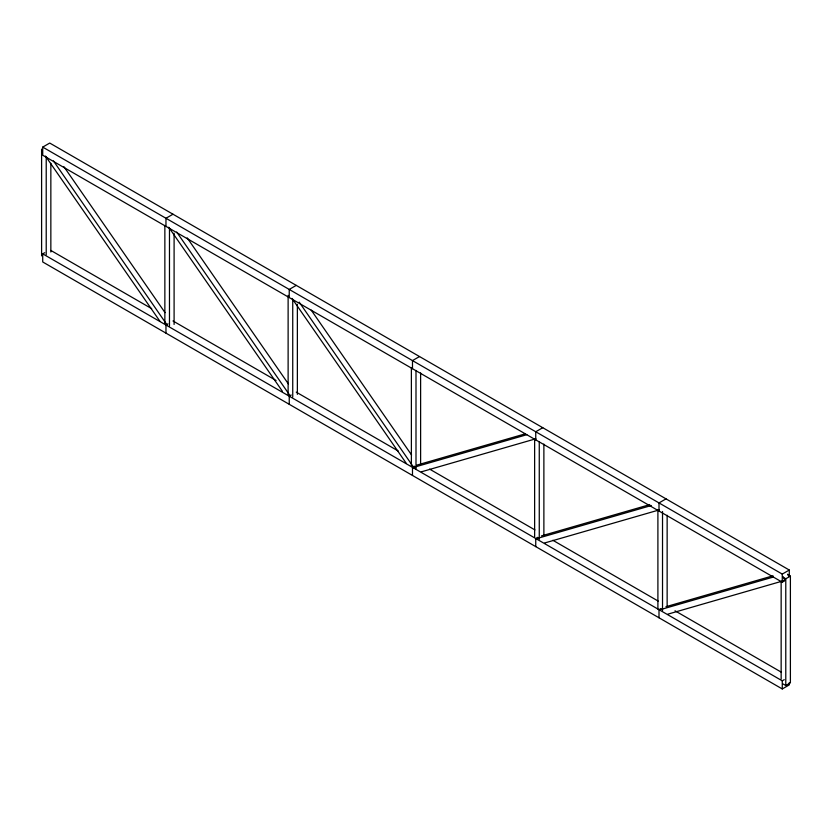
<?xml version="1.0" encoding="UTF-8"?>
<svg xmlns="http://www.w3.org/2000/svg" width="832" height="832" viewBox="0 0 832 832"><rect width="100%" height="100%" fill="white"/><g stroke="black" fill="none" stroke-linecap="round" stroke-linejoin="round"><path stroke-width="1.25" d="M784.274 581.038L782.267 582.202L42.713 155.22L42.713 147.108L49.733 143.052L789.287 570.034L789.287 575.827M789.287 682.573L789.287 684.892L782.267 688.948L42.713 261.966L42.713 253.854L44.72 252.699M172.994 214.219L165.963 218.275L165.963 226.387M167.97 323.856L165.963 325.021L165.963 333.133M296.254 285.376L289.234 289.442L289.234 297.554M291.242 395.023L289.234 396.188L289.234 404.3M419.515 356.543L412.485 360.599L412.485 368.711M414.492 466.19L412.485 467.345L412.485 475.457M542.766 427.7L535.746 431.756L535.746 439.868M537.753 537.347L535.746 538.502L535.746 546.624M666.037 498.867L659.006 502.923L659.006 511.035M661.014 608.514L659.006 609.669L659.006 617.781M42.713 147.108L782.267 574.09L789.287 570.034M783.006 577.179L785.782 578.781L790.4 576.118L790.4 682.864L785.782 685.526L783.006 683.925M42.713 253.854L782.267 680.836L784.274 679.671M416.926 465.098L525.242 433.836M413.546 467.418L526.843 434.699M421.304 471.848L535.839 438.776M665.933 606.715L773.011 575.796M660.067 609.742L773.365 577.034M667.826 614.172L784.857 580.382L783.193 576.867M541.424 535.902L649.75 504.639M536.806 538.574L651.352 505.513M544.554 543.005L659.11 509.943M787.623 574.517L790.4 576.118M50.856 250.442L151.705 308.672M172.994 320.965L276.089 380.484M296.254 392.132L398.226 450.996M429.593 469.113L534.924 529.922M552.854 540.27L658.195 601.089M675.002 610.792L781.446 672.246M311.199 310.107L411.58 454.99M299.198 302.12L414.336 468.312M292.001 298.397L406.401 463.518M187.2 237.869L288.319 383.822M176.675 232.014L290.347 396.084M168.73 227.23L282.402 391.29M63.939 166.712L165.058 312.655M53.414 160.857L167.076 324.917M45.479 156.062L159.879 321.194M787.81 574.194L788.923 576.545M785.782 578.781L785.782 685.526M782.267 574.09L782.267 582.202M782.267 680.836L782.267 688.948M781.154 581.256L781.154 679.006M667.139 515.247L667.139 606.559M662.522 511.482L662.522 610.511M657.904 510.099L657.904 609.128M543.878 444.08L543.878 535.392M539.261 441.605L539.261 539.344M534.633 438.932L534.633 536.671M420.618 372.913L420.618 464.225M416 370.438L416 469.466M411.382 367.775L411.382 465.514M297.367 304.325L297.367 394.358M292.739 299.281L292.739 397.02M288.122 295.329L288.122 394.358M174.096 233.158L174.096 324.47M169.478 228.114L169.478 325.853M164.861 225.441L164.861 323.19M50.846 163.28L50.846 252.023M46.218 156.946L46.218 254.696M41.6 149.136L41.6 255.882"/></g></svg>
